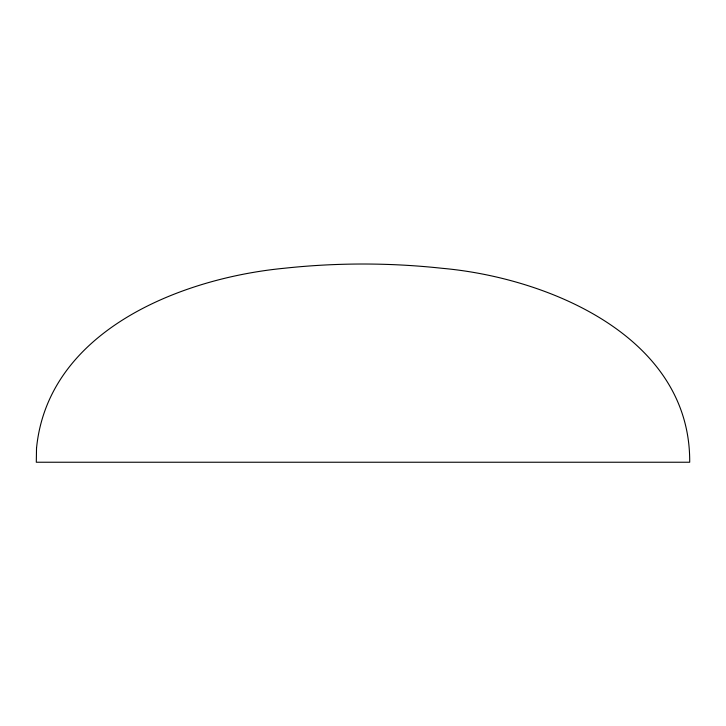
<?xml version="1.0" encoding="UTF-8"?>
<svg xmlns="http://www.w3.org/2000/svg" width="726" height="726" viewBox="0 0 726 726"><rect width="100%" height="100%" fill="white"/><g stroke="black" fill="none" stroke-linecap="round" stroke-linejoin="round"><path stroke-width="1.09" d="M36.518 448.305L36.3 462.235L689.7 462.235C690.571 336.646 548.066 277.804 442.461 268.33L442.406 268.33C389.644 262.576 336.356 262.585 283.594 268.33L283.539 268.33C181.355 278.276 48.061 330.366 36.518 448.305"/></g></svg>
